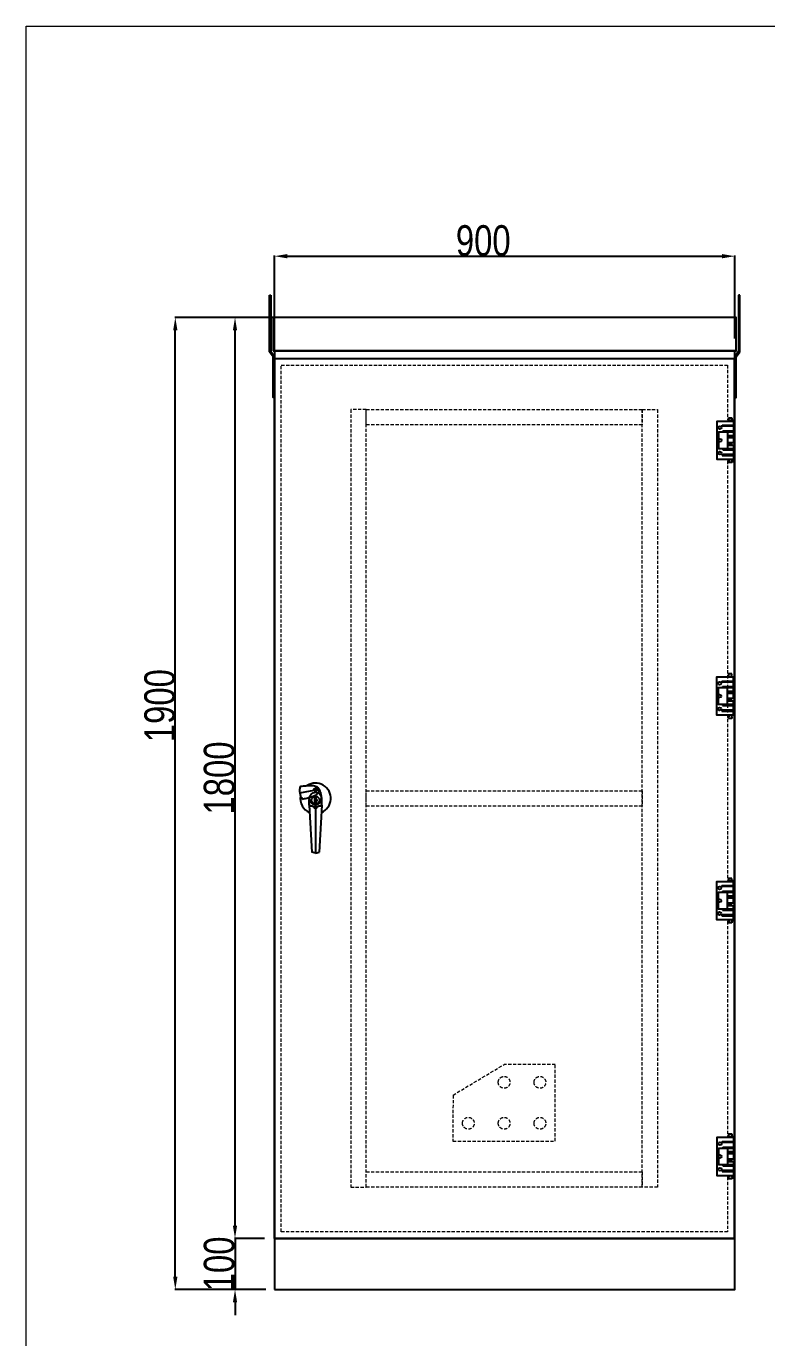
# Model space of a CAD drawing. Header units: inches. Extents: x 21 to 136330, y 8 to 58290.
# Drawn here: x 26800 to 28248, y 19630 to 22194 of the extents above; entities that cross this region are included whole.
import ezdxf
from ezdxf.enums import TextEntityAlignment as Align

# ---------------------------------------------------------------- set-up
doc = ezdxf.new("R2010")
doc.units = ezdxf.units.IN
doc.header["$MEASUREMENT"] = 0
doc.linetypes.add('HIDDEN', pattern=[9.525, 6.35, -3.175])
doc.layers.add('0 TĂNG CỨNG', color=7, linetype='Continuous', lineweight=15)
doc.layers.add('@.0.DM. NÉT ĐỨT', color=8, linetype='HIDDEN', lineweight=9)
for name, color, linetype in [('@.0.DM. NÉT CHÍNH', 7, 'Continuous'), ('@.0.DM. NÉT CHÍNH @ 1', 7, 'Continuous'), ('equipments-cont.', 140, 'Continuous')]:
    doc.layers.add(name, color=color, linetype=linetype)
doc.layers.add('@.DM. KÍCH THƯỚC', color=8, linetype='Continuous', transparency=0.2)
doc.layers.add('@.DM. KÍCH THƯỚC @ 1', color=8, linetype='Continuous', transparency=0.2)
doc.styles.add('ARIAL', font='arial.ttf')
doc.styles.add('roman', font='roman.shx', dxfattribs={"width": 0.8})
doc.styles.add('Tahoma (Input Text)', font='tahoma.ttf')
doc.dimstyles.new('Kích thước Duy Mạnh', dxfattribs={"dimtxt": 30, "dimasz": 25, "dimexe": 1.25, "dimexo": 20, "dimtad": 1, "dimdec": 1, "dimtxsty": 'roman', "dimcen": 2.5, "dimclrd": 8, "dimclre": 8, "dimclrt": 2, "dimadec": 0, "dimazin": 0, "dimtfac": 1, "dimtdec": 1, "dimtix": 1, "dimtmove": 0, "dimatfit": 3, "dimfxl": 1, "dimtfillclr": 1, "dimarcsym": 0})

# ---------------------------------------------------------------- blocks, each defined once
blk = doc.blocks.new('KHUNG KT1')
at = {"color": 7}
blk.add_lwpolyline([(0, 0), (7128, 0), (7128, -5040), (0, -5040)], close=True, dxfattribs=at)
at = {"color": 1, "style": 'Tahoma (Input Text)', "flags": 8}
for tag, p in [('#01', (328.9, -4851.1)), ('#03', (1514.7, -4846.3)), ('#05', (2819, -4851.1)), ('#07', (4424, -4851.1)), ('#09', (5172.9, -4851.1)), ('#02', (189.8, -4995.1)), ('#04', (1755.3, -4995.1)), ('#06', (2727.8, -4995.1)), ('#08', (4382.7, -4995.1)), ('#10', (5172.9, -4995.1))]:
    blk.add_attdef(tag, p, '', height=60, dxfattribs=at)
blk.add_attdef('#11', text='', height=60, dxfattribs=at).set_placement((6996, -4961.6), align=Align.CENTER)
at = {"layer": '0 TĂNG CỨNG', "color": 1, "style": 'ARIAL'}
blk.add_attdef('#12', (852.8, -4987.6), '', height=60, dxfattribs=at)
blk = doc.blocks.new('*D1053')
at = {"layer": '@.DM. KÍCH THƯỚC', "color": 8, "lineweight": -2, "transparency": 16777216}
for p, q in [((27285.9, 21561.6), (27285.9, 21745.7)), ((28185.9, 21583.8), (28185.9, 21745.7))]:
    blk.add_line(p, q, dxfattribs=at)
at = {"layer": '@.DM. KÍCH THƯỚC', "lineweight": -2, "transparency": 16777216}
blk.add_line((27310.9, 21744.5), (28160.9, 21744.5), dxfattribs=at)
at = {"layer": '@.DM. KÍCH THƯỚC', "transparency": 16777216}
for points in [[(27310.9, 21748.7), (27310.9, 21740.3), (27285.9, 21744.5)], [(28160.9, 21748.7), (28160.9, 21740.3), (28185.9, 21744.5)]]:
    blk.add_solid(points, dxfattribs=at)
at = {"layer": 'Defpoints', "color": 0, "transparency": 16777216}
for p in [(28185.9, 21744.5), (28185.9, 21563.8), (27285.9, 21541.6)]:
    blk.add_point(p, dxfattribs=at)
at = {"layer": '@.DM. KÍCH THƯỚC', "color": 2, "transparency": 16777216, "insert": (27640.4, 21805.1), "char_height": 60, "attachment_point": 1, "style": 'roman'}
blk.add_mtext('900', dxfattribs=at)
blk = doc.blocks.new('*D1059')
at = {"layer": '@.DM. KÍCH THƯỚC', "color": 8, "lineweight": -2, "transparency": 16777216}
for p, q in [((27266.4, 21624.4), (27090.5, 21624.4)), ((27269, 19724.6), (27090.5, 19724.6))]:
    blk.add_line(p, q, dxfattribs=at)
at = {"layer": '@.DM. KÍCH THƯỚC', "lineweight": -2, "transparency": 16777216}
blk.add_line((27091.7, 19749.6), (27091.7, 21599.4), dxfattribs=at)
at = {"layer": '@.DM. KÍCH THƯỚC', "transparency": 16777216}
for points in [[(27087.5, 21599.4), (27095.9, 21599.4), (27091.7, 21624.4)], [(27087.5, 19749.6), (27095.9, 19749.6), (27091.7, 19724.6)]]:
    blk.add_solid(points, dxfattribs=at)
at = {"layer": 'Defpoints', "color": 0, "transparency": 16777216}
for p in [(27091.7, 21624.4), (27286.4, 21624.4), (27289, 19724.6)]:
    blk.add_point(p, dxfattribs=at)
at = {"layer": '@.DM. KÍCH THƯỚC', "color": 2, "transparency": 16777216, "insert": (27031.1, 20794.5), "char_height": 60, "attachment_point": 1, "rotation": 90, "style": 'roman'}
blk.add_mtext('1900', dxfattribs=at)
blk = doc.blocks.new('knt')
at = {"layer": 'equipments-cont.'}
for p, q in [((89691.2, 37096.4), (89653.3, 37089.7)), ((89683.1, 37070.7), (89683.1, 37080.7)), ((89685.6, 37080.7), (89683.1, 37080.7)), ((89685.6, 37070.7), (89685.6, 37080.7)), ((89671.8, 37066.2), (89677.2, 36974.2)), ((89685.6, 37070.7), (89683.1, 37070.7)), ((89684.3, 37063.2), (89684.3, 36972.2)), ((89696.8, 37066.2), (89691.4, 36974.2)), ((89684.3, 36972.2), (89677.2, 36974.2)), ((89684.3, 36972.2), (89691.4, 36974.2))]:
    blk.add_line(p, q, dxfattribs=at)
for points in [[(89654.1, 37102.6), (89655.8, 37102.9), (89658.2, 37103.2), (89660.5, 37103.5), (89662.8, 37103.8), (89665.1, 37104.1), (89667.4, 37104.3), (89669.5, 37104.4), (89671.4, 37104.5), (89673.2, 37104.6), (89674.8, 37104.6), (89676.2, 37104.6), (89677.5, 37104.5), (89678.6, 37104.4), (89679.7, 37104.3), (89680.7, 37104.2), (89681.6, 37104), (89682.4, 37103.8), (89683.2, 37103.6), (89683.9, 37103.4), (89684.6, 37103.2), (89685.2, 37102.9), (89685.8, 37102.7), (89686.3, 37102.4), (89686.8, 37102.2), (89687.2, 37101.9), (89687.6, 37101.7), (89688, 37101.4), (89688.3, 37101.2), (89688.6, 37100.9), (89688.9, 37100.6), (89689.1, 37100.3), (89689.4, 37100), (89689.6, 37099.7), (89689.8, 37099.4), (89690.1, 37099), (89690.3, 37098.6), (89690.5, 37098.1), (89690.7, 37097.6), (89691, 37097.1), (89691.2, 37096.4)], [(89696.8, 37066.2), (89696.8, 37068.5), (89696.7, 37070.8), (89696.6, 37073.2), (89696.5, 37075.5), (89696.3, 37077.8), (89696.1, 37080.1), (89695.9, 37082.1), (89695.7, 37084.1), (89695.5, 37085.8), (89695.2, 37087.4), (89694.9, 37088.8), (89694.6, 37090.1), (89694.4, 37091.2), (89694, 37092.2), (89693.7, 37093.2), (89693.4, 37094), (89693.1, 37094.8), (89692.7, 37095.5), (89692.4, 37096.2), (89692.1, 37096.8), (89691.7, 37097.4), (89691.4, 37097.9), (89691, 37098.4), (89690.7, 37098.8), (89690.4, 37099.2), (89690.1, 37099.5), (89689.8, 37099.8), (89689.5, 37100.1), (89689.1, 37100.4), (89688.9, 37100.6)], [(89658.4, 37077.9), (89660.2, 37078.2), (89662.5, 37078.7), (89664.8, 37079.2), (89667.1, 37079.8), (89669.3, 37080.3), (89671.5, 37080.9), (89673.5, 37081.5), (89675.4, 37082), (89677, 37082.6), (89678.5, 37083.1), (89679.9, 37083.6), (89681.1, 37084.1), (89682.1, 37084.6), (89683.1, 37085.1), (89684, 37085.5), (89684.7, 37086), (89685.5, 37086.5), (89686.1, 37086.9), (89686.7, 37087.4), (89687.3, 37087.8), (89687.8, 37088.2), (89688.2, 37088.7), (89688.6, 37089.1), (89689, 37089.5), (89689.3, 37089.9), (89689.6, 37090.2), (89689.9, 37090.6), (89690.1, 37091), (89690.3, 37091.3), (89690.4, 37091.7), (89690.6, 37092), (89690.7, 37092.4), (89690.8, 37092.8), (89690.9, 37093.2), (89691, 37093.6), (89691.1, 37094.1), (89691.1, 37094.6), (89691.2, 37095.1), (89691.2, 37095.7), (89691.2, 37096.4)], [(89671.8, 37066.2), (89671.8, 37068.5), (89671.9, 37070.8), (89672, 37073.2), (89672.1, 37075.5), (89672.3, 37077.8), (89672.5, 37080.1), (89672.6, 37081.2)]]:
    blk.add_lwpolyline(points, dxfattribs=at)
blk.add_circle((89684.3, 37075.7), 7.8, dxfattribs=at)
for centre, radius, start, end in [((89680.7, 37094.6), 27.8, 163.2809, 216.7191), ((89684.3, 37079.2), 29.9, 292.9205, 123.0177), ((89684.3, 37079.2), 29.9, 170.1244, 247.0795), ((89685.1, 37075.7), 2.5, 281.537, 78.463), ((89684.6, 37075.7), 1.5, 311.8103, 48.1897), ((89684.3, 37091.5), 27.8, 243.2809, 296.7191), ((89684.3, 37091), 27.8, 243.2809, 296.7191)]:
    blk.add_arc(centre, radius, start, end, dxfattribs=at)
blk = doc.blocks.new('HL011-1-6')
at = {"color": 8}
for p, q in [((29.5, 81), (22.5, 81)), ((22.5, 81), (22.5, 78)), ((23.5, 78), (22.5, 78)), ((23.5, 75), (23.5, 78)), ((29.5, 78), (28.5, 78)), ((28.5, 75), (28.5, 78)), ((29.5, 78), (29.5, 81)), ((11, 56), (11, 54)), ((11, 56), (32, 56)), ((20, 54), (20, 21)), ((23.5, 75), (22.5, 75)), ((22.5, 56), (22.5, 54)), ((28.5, 75), (29.5, 75)), ((29.5, 54), (29.5, 56)), ((20, 47), (32, 47)), ((32, 42.5), (20, 42.5)), ((32, 32.5), (20, 32.5)), ((20, 28), (32, 28)), ((23.1, 47), (24, 44)), ((23.1, 28), (24, 31)), ((24, 44), (28, 44)), ((24, 31), (28, 31)), ((28.9, 47), (28, 44)), ((28.9, 28), (28, 31)), ((11, 21), (11, 19)), ((11, 19), (32, 19)), ((22.5, 19), (22.5, 21)), ((23.5, 0), (22.5, 0)), ((23.5, 0), (23.5, -3)), ((28.5, 0), (28.5, -3)), ((28.5, 0), (29.5, 0)), ((29.5, 21), (29.5, 19)), ((22.5, -6), (22.5, -3)), ((23.5, -3), (22.5, -3)), ((29.5, -6), (22.5, -6)), ((29.5, -3), (28.5, -3)), ((29.5, -3), (29.5, -6))]:
    blk.add_line(p, q, dxfattribs=at)
for points in [[(32, 19), (32, 0), (0, 0), (0, 75), (32, 75), (32, 56)], [(32, 28), (32, 21), (3, 21), (3, 54), (32, 54), (32, 47)], [(32, 42.5), (32, 32.5)]]:
    blk.add_lwpolyline(points, dxfattribs=at)
for points in [[(10, 67), (32, 67), (32, 65), (10, 65)], [(10, 8), (32, 8), (32, 10), (10, 10)]]:
    blk.add_lwpolyline(points, close=True, dxfattribs=at)
for centre in [(5.5, 62.5), (5.5, 37.5), (5.5, 12.5)]:
    blk.add_circle(centre, 3, dxfattribs=at)
blk = doc.blocks.new('Tai cau - 1')
h = blk.add_hatch(color=8)
h.paths.add_polyline_path([(-7.5, 200), (-10, 200), (-10, 182.5), (-7.5, 182.5)])
h.paths.add_polyline_path([(-7.5, 157.5), (-10, 157.5), (-10, 89.6), (-2.5, 79.6), (-2.5, 0), (0, 0), (0, 80), (-7.5, 90.4)])
at = {"color": 8}
for p, q in [((-10, 200), (-7.5, 200)), ((-10, 89.6), (-10, 200)), ((-7.5, 200), (-7.5, 90.4)), ((-2.5, 79.6), (-10, 89.6))]:
    blk.add_line(p, q, dxfattribs=at)
at = {"color": 2}
blk.add_lwpolyline([(-10, 182.5), (-7.5, 182.5), (-7.5, 157.5), (-10, 157.5)], close=True, dxfattribs=at)
at = {"color": 8}
blk.add_lwpolyline([(-7.5, 90.4), (0, 80), (0, 0), (-2.5, 0), (-2.5, 79.6)], dxfattribs=at)
blk = doc.blocks.new('*D1145')
at = {"layer": '@.0.DM. NÉT CHÍNH', "color": 8, "lineweight": -2, "transparency": 16777216}
for p, q in [((27284.3, 21624.4), (27207.2, 21624.4)), ((27265.9, 19824.6), (27207.2, 19824.6))]:
    blk.add_line(p, q, dxfattribs=at)
at = {"layer": '@.0.DM. NÉT CHÍNH', "lineweight": -2, "transparency": 16777216}
blk.add_line((27208.5, 19849.6), (27208.5, 21599.4), dxfattribs=at)
at = {"layer": '@.0.DM. NÉT CHÍNH', "transparency": 16777216}
for points in [[(27204.3, 21599.4), (27212.6, 21599.4), (27208.5, 21624.4)], [(27204.3, 19849.6), (27212.6, 19849.6), (27208.5, 19824.6)]]:
    blk.add_solid(points, dxfattribs=at)
at = {"layer": 'Defpoints', "color": 0, "transparency": 16777216}
for p in [(27208.5, 21624.4), (27304.3, 21624.4), (27285.9, 19824.6)]:
    blk.add_point(p, dxfattribs=at)
at = {"layer": '@.0.DM. NÉT CHÍNH', "color": 2, "transparency": 16777216, "insert": (27177.8, 20724.5), "char_height": 60, "attachment_point": 5, "rotation": 90, "style": 'roman'}
blk.add_mtext('1800', dxfattribs=at)
blk = doc.blocks.new('*D1146')
at = {"layer": '@.0.DM. NÉT CHÍNH', "lineweight": -2, "transparency": 16777216}
for p, q in [((27208.5, 19849.6), (27208.5, 19874.6)), ((27208.5, 19824.6), (27208.5, 19724.6)), ((27208.5, 19699.6), (27208.5, 19674.6))]:
    blk.add_line(p, q, dxfattribs=at)
at = {"layer": '@.0.DM. NÉT CHÍNH', "color": 8, "lineweight": -2, "transparency": 16777216}
for p, q in [((27265.9, 19824.6), (27207.2, 19824.6)), ((27265.9, 19724.6), (27207.2, 19724.6))]:
    blk.add_line(p, q, dxfattribs=at)
at = {"layer": '@.0.DM. NÉT CHÍNH', "transparency": 16777216}
for points in [[(27204.3, 19849.6), (27212.6, 19849.6), (27208.5, 19824.6)], [(27204.3, 19699.6), (27212.6, 19699.6), (27208.5, 19724.6)]]:
    blk.add_solid(points, dxfattribs=at)
at = {"layer": 'Defpoints', "color": 0, "transparency": 16777216}
for p in [(27285.9, 19824.6), (27208.5, 19724.6), (27285.9, 19724.6)]:
    blk.add_point(p, dxfattribs=at)
at = {"layer": '@.0.DM. NÉT CHÍNH', "color": 2, "transparency": 16777216, "insert": (27177.8, 19774.6), "char_height": 60, "attachment_point": 5, "rotation": 90, "style": 'roman'}
blk.add_mtext('100', dxfattribs=at)

msp = doc.modelspace()

# ---------------------------------------------------------------- linework, layer by layer
at = {"layer": '@.0.DM. NÉT CHÍNH'}
for points in [[(27283.3997, 21559.4961), (28188.3997, 21559.4961), (28188.3997, 21624.4364), (27283.3997, 21624.4364)], [(27285.8997, 19824.5594), (28185.8997, 19824.5594), (28185.8997, 21559.4961), (27285.8997, 21559.4961)], [(28184.8997, 19824.5594), (27285.8997, 19824.5594), (27285.8997, 21544.5594), (28184.8997, 21544.5594)], [(27285.8997, 19724.5594), (28185.8997, 19724.5594), (28185.8997, 19824.5594), (27285.8997, 19824.5594)]]:
    msp.add_lwpolyline(points, close=True, dxfattribs=at)
for centre, radius in [((27365.8997, 20684.5594), 12), ((27365.8997, 20684.5594), 12), ((27365.8997, 20701.5594), 3), ((27365.8997, 20701.5594), 3), ((27365.8997, 20667.5594), 3), ((27365.8997, 20667.5594), 3)]:
    msp.add_circle(centre, radius, dxfattribs=at)
at = {"layer": '@.0.DM. NÉT ĐỨT'}
for p, q in [((27634.7926, 20104.5449), (27734.7989, 20164.5341)), ((27834.7989, 20164.5237), (27734.7989, 20164.5341)), ((27834.7832, 20014.4502), (27834.7988, 20164.4491)), ((27723.2952, 20129.5359), (27723.2952, 20129.5415)), ((27746.2952, 20129.5216), (27746.2952, 20129.5272)), ((27793.2952, 20129.5286), (27793.2952, 20129.5342)), ((27816.2952, 20129.5143), (27816.2952, 20129.5199)), ((27634.7926, 20104.5449), (27634.7832, 20014.471)), ((27653.2869, 20049.5437), (27653.2869, 20049.5493)), ((27676.2869, 20049.5294), (27676.2869, 20049.535)), ((27723.2869, 20049.5364), (27723.2869, 20049.542)), ((27746.2869, 20049.5221), (27746.2869, 20049.5277)), ((27793.2869, 20049.5292), (27793.2869, 20049.5348)), ((27816.2869, 20049.5149), (27816.2869, 20049.5205)), ((27634.7832, 20014.471), (27834.7832, 20014.4502))]:
    msp.add_line(p, q, dxfattribs=at)
for points in [[(28184.8997, 21424.5594), (28184.8997, 21344.5594), (28171.8997, 21344.5594), (28171.8997, 20524.5594), (28184.8997, 20524.5594), (28184.8997, 20444.5594), (28171.8997, 20444.5594), (28171.8997, 20024.5594), (28184.8997, 20024.5594), (28184.8997, 19944.5594), (28171.8997, 19944.5594), (28171.8997, 19837.5594), (27298.8997, 19837.5594), (27298.8997, 21531.5594), (28171.8997, 21531.5594), (28171.8997, 21424.5594)], [(27434.8997, 19924.5594), (27464.8997, 19924.5594), (27464.8997, 21444.5594), (27434.8997, 21444.5594)], [(27464.8997, 21444.5594), (28004.8997, 21444.5594), (28004.8997, 21414.5594), (27464.8997, 21414.5594)], [(28004.8997, 21444.5594), (28034.8997, 21444.5594), (28034.8997, 19924.5594), (28004.8997, 19924.5594)], [(27464.8997, 20699.5594), (28004.8997, 20699.5594), (28004.8997, 20669.5594), (27464.8997, 20669.5594)], [(27464.8997, 19954.5594), (28004.8997, 19954.5594), (28004.8997, 19924.5594), (27464.8997, 19924.5594)]]:
    msp.add_lwpolyline(points, close=True, dxfattribs=at)
for centre in [(27734.7952, 20129.5343), (27734.7952, 20129.5287), (27804.7952, 20129.527), (27804.7952, 20129.5215), (27664.7869, 20049.5422), (27664.7869, 20049.5366), (27734.7869, 20049.5349), (27734.7869, 20049.5293), (27804.7869, 20049.5276), (27804.7869, 20049.522)]:
    msp.add_ellipse(centre, major_axis=(-11.5, 0.0012), ratio=0.999993052, dxfattribs=at)

# ---------------------------------------------------------------- block references
at = {"color": 7}
for name, p in [('Tai cau - 1', (27285.8997, 21468.2678)), ('HL011-1-6', (28151.3997, 21347.0594)), ('HL011-1-6', (28150.7727, 20847.0594)), ('HL011-1-6', (28150.7727, 20447.0594)), ('HL011-1-6', (28151.3997, 19947.0594))]:
    msp.add_blockref(name, p, dxfattribs=at)
at = {"color": 7, "xscale": -1}
msp.add_blockref('Tai cau - 1', (28185.8997, 21468.2678), dxfattribs=at)
msp.add_blockref('knt', (-62318.4024, -16394.6142))
at = {"layer": '0 TĂNG CỨNG', "color": 1, "xscale": 0.8792977987369557, "yscale": 0.8792977987369557, "zscale": 0.8792977987369557}
msp.add_blockref('KHUNG KT1', (26800.1213, 22194.0287), dxfattribs=at)

# ---------------------------------------------------------------- dimensions: what is measured, and where the dimension line sits
at = {"layer": '@.0.DM. NÉT CHÍNH @ 1'}
for base, p2, picture, middle in [((27208.4648, 21624.4364), (27304.3192, 21624.4364), '*D1145', (27177.8398, 20724.4979)), ((27208.4648, 19724.5594), (27285.8997, 19724.5594), '*D1146', (27177.8398, 19774.5594))]:
    dim = msp.add_linear_dim(base=base, p1=(27285.8997, 19824.5594), p2=p2, angle=90, dimstyle='Kích thước Duy Mạnh', override={"dimscale": 1, "dimtxt": 60, "dimdec": 0, "dimclrd": 256, "dimtdec": 0, "dimtix": 1, "dimtofl": 1, "dimtmove": 0, "dimatfit": 3}, dxfattribs=at)
    dim.commit()
    dim.dimension.update_dxf_attribs({"geometry": picture, "text_midpoint": middle})
at = {"layer": '@.DM. KÍCH THƯỚC @ 1', "color": 0}
for base, p1, p2, angle, picture, middle in [((28185.8997, 21744.4985), (27285.8997, 21541.5594), (28185.8997, 21563.7693), 180, '*D1053', (27702.1354, 21744.4985)), ((27091.7086, 21624.4364), (27288.9705, 19724.5594), (27286.3997, 21624.4364), 90, '*D1059', (27091.7086, 20874.4979))]:
    dim = msp.add_linear_dim(base=base, p1=p1, p2=p2, angle=angle, dimstyle='Kích thước Duy Mạnh', override={"dimscale": 1, "dimtxt": 60, "dimdec": 0, "dimclrd": 256, "dimtdec": 0, "dimtix": 1, "dimtofl": 0, "dimtmove": 0, "dimatfit": 1}, dxfattribs=at)
    dim.commit()
    dim.dimension.update_dxf_attribs({"geometry": picture, "text_midpoint": middle, "dimtype": 128})

doc.saveas('drawing.dxf')
